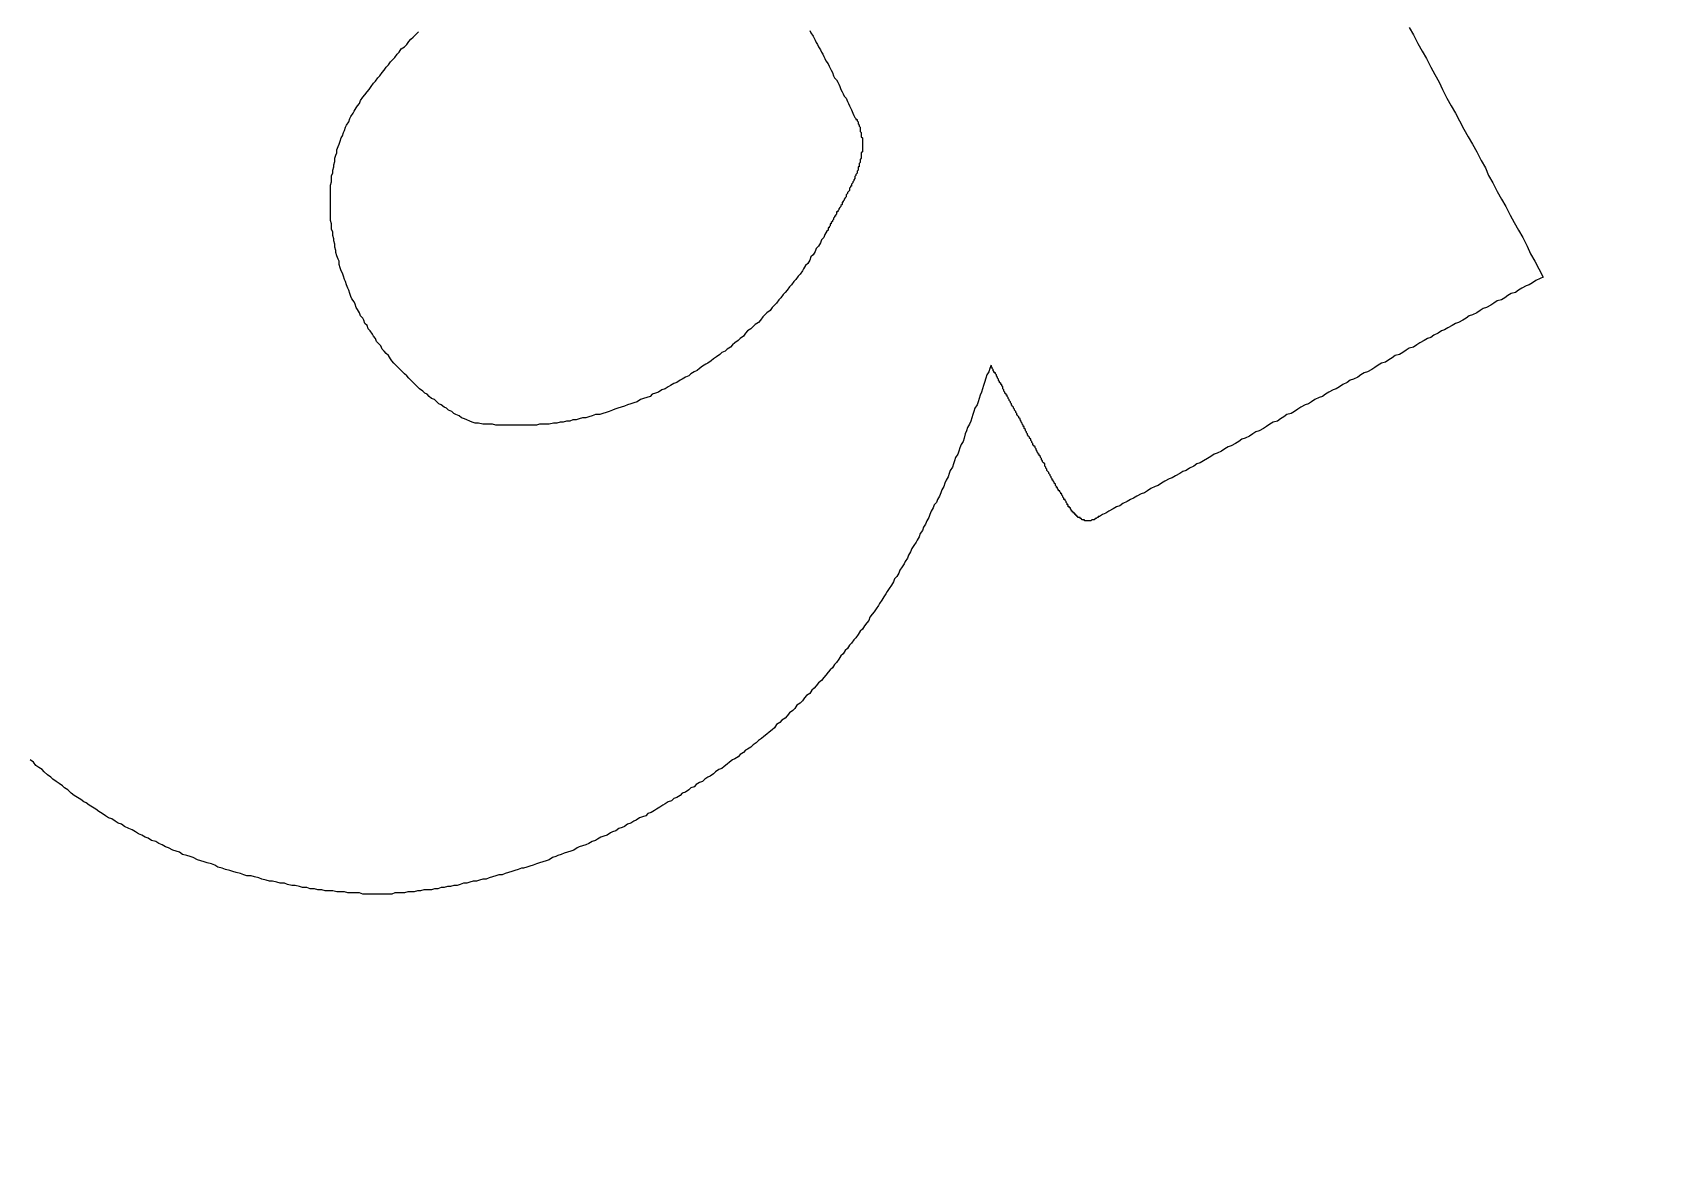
# Model space of a CAD drawing. Extents: x 0 to 712, y 0 to 505.
# Drawn here: x 182.21 to 188.81, y 450.17 to 454.69 of the extents above; entities that cross this region are included whole.
import ezdxf

# ---------------------------------------------------------------- set-up
doc = ezdxf.new("R2010")
doc.units = 0
doc.layers.add('GRAVIRANJE', color=3, linetype='CONTINUOUS')
doc.layers.add('IZREZ', color=7, linetype='CONTINUOUS')

msp = doc.modelspace()

# ---------------------------------------------------------------- linework, layer by layer
at = {"layer": 'GRAVIRANJE'}
for points in [[(187.7998, 454.7124), (187.8172, 454.6819), (187.8347, 454.647), (187.8521, 454.6165), (187.8695, 454.5861), (187.8869, 454.5512), (187.9044, 454.5207), (187.9218, 454.4902), (187.9349, 454.4597), (187.9523, 454.4249), (187.9697, 454.3944), (187.9871, 454.3639), (188.0046, 454.3334), (188.022, 454.2986), (188.0394, 454.2681), (188.0568, 454.2376), (188.0743, 454.2071), (188.0917, 454.1722), (188.1091, 454.1417), (188.1222, 454.1112), (188.1396, 454.0808), (188.157, 454.0459), (188.1744, 454.0154), (188.1919, 453.9849), (188.2093, 453.9501), (188.2267, 453.9196), (188.2441, 453.8891), (188.2616, 453.8586), (188.279, 453.8238), (188.2921, 453.7933), (188.3095, 453.7628), (188.3269, 453.7323), (188.3443, 453.6974), (188.3313, 453.6931), (188.3138, 453.6844), (188.3008, 453.6756), (188.2877, 453.6669), (188.2746, 453.6626), (188.2572, 453.6539), (188.2441, 453.6452), (188.2311, 453.6364), (188.2136, 453.6321), (188.2006, 453.6234), (188.1875, 453.6147), (188.1744, 453.606), (188.157, 453.6016), (188.1439, 453.5929), (188.1309, 453.5842), (188.1135, 453.5755), (188.1004, 453.5711), (188.0873, 453.5624), (188.0743, 453.5537), (188.0568, 453.545), (188.0438, 453.5406), (188.0307, 453.5319), (188.0176, 453.5232), (188.0002, 453.5145), (187.9871, 453.5101), (187.9741, 453.5014), (187.9566, 453.4927), (187.9436, 453.484), (187.9305, 453.4796), (187.9174, 453.4709), (187.9, 453.4622), (187.8869, 453.4535), (187.8739, 453.4491), (187.8608, 453.4404), (187.8434, 453.4317), (187.8303, 453.423), (187.8172, 453.4143), (187.7998, 453.4099), (187.7868, 453.4012), (187.7737, 453.3925), (187.7606, 453.3838), (187.7432, 453.3794), (187.7301, 453.3707), (187.7171, 453.362), (187.704, 453.3533), (187.6866, 453.3489), (187.6735, 453.3402), (187.6604, 453.3315), (187.6474, 453.3228), (187.6299, 453.3141), (187.6169, 453.3097), (187.6038, 453.301), (187.5907, 453.2923), (187.5733, 453.2836), (187.5602, 453.2793), (187.5472, 453.2705), (187.5298, 453.2618), (187.5167, 453.2531), (187.5036, 453.2444), (187.4905, 453.24), (187.4731, 453.2313), (187.4601, 453.2226), (187.447, 453.2139), (187.4339, 453.2096), (187.4165, 453.2008), (187.4034, 453.1921), (187.3904, 453.1834), (187.3773, 453.1791), (187.3599, 453.1704), (187.3468, 453.1616), (187.3337, 453.1529), (187.3207, 453.1442), (187.3032, 453.1399), (187.2902, 453.1311), (187.2771, 453.1224), (187.264, 453.1137), (187.2466, 453.1094), (187.2335, 453.1007), (187.2205, 453.0919), (187.2074, 453.0832), (187.19, 453.0745), (187.1769, 453.0702), (187.1638, 453.0615), (187.1508, 453.0527), (187.1334, 453.044), (187.1203, 453.0397), (187.1072, 453.031), (187.0942, 453.0222), (187.0767, 453.0135), (187.0637, 453.0092), (187.0506, 453.0005), (187.0375, 452.9918), (187.0201, 452.983), (187.007, 452.9787), (186.994, 452.97), (186.9809, 452.9613), (186.9635, 452.9526), (186.9504, 452.9438), (186.9373, 452.9395), (186.9243, 452.9308), (186.9068, 452.9221), (186.8938, 452.9133), (186.8807, 452.909), (186.8676, 452.9003), (186.8502, 452.8916), (186.8371, 452.8829), (186.8241, 452.8785), (186.8067, 452.8698), (186.7936, 452.8611), (186.7805, 452.8524), (186.7675, 452.848), (186.75, 452.8393), (186.737, 452.8306), (186.7239, 452.8219), (186.7108, 452.8175), (186.6934, 452.8088), (186.6803, 452.8001), (186.6673, 452.7957), (186.6542, 452.787), (186.6368, 452.7783), (186.6237, 452.7696), (186.6106, 452.7652), (186.5976, 452.7565), (186.5801, 452.7478), (186.5671, 452.7391), (186.554, 452.7348), (186.5409, 452.726), (186.5366, 452.726), (186.5366, 452.7217), (186.5322, 452.7217), (186.5322, 452.7217), (186.5279, 452.7173), (186.5279, 452.7173), (186.5235, 452.7173), (186.5235, 452.7173), (186.5192, 452.713), (186.5192, 452.713), (186.5192, 452.713), (186.5148, 452.713), (186.5148, 452.713), (186.5104, 452.713), (186.5104, 452.713), (186.5061, 452.7086), (186.5061, 452.7086), (186.5061, 452.7086), (186.5017, 452.7086), (186.5017, 452.7086), (186.4974, 452.7086), (186.4974, 452.7086), (186.4974, 452.7086), (186.493, 452.7086), (186.493, 452.7086), (186.4887, 452.7086), (186.4887, 452.7086), (186.4887, 452.7086), (186.4843, 452.7086), (186.4843, 452.7086), (186.48, 452.7086), (186.48, 452.7086), (186.48, 452.713), (186.4756, 452.713), (186.4756, 452.713), (186.4756, 452.713), (186.4712, 452.713), (186.4712, 452.713), (186.4712, 452.713), (186.4669, 452.7173), (186.4669, 452.7173), (186.4669, 452.7173), (186.4625, 452.7173), (186.4625, 452.7173), (186.4625, 452.7217), (186.4582, 452.7217), (186.4582, 452.7217), (186.4582, 452.7217), (186.4538, 452.7217), (186.4538, 452.726), (186.4538, 452.726), (186.4495, 452.726), (186.4495, 452.7304), (186.4495, 452.7304), (186.4451, 452.7304), (186.4451, 452.7304), (186.4451, 452.7348), (186.4408, 452.7348), (186.4408, 452.7348), (186.4408, 452.7391), (186.4364, 452.7391), (186.4364, 452.7391), (186.4364, 452.7435), (186.4364, 452.7435), (186.432, 452.7435), (186.432, 452.7478), (186.432, 452.7478), (186.4277, 452.7478), (186.4277, 452.7522), (186.4277, 452.7522), (186.4277, 452.7522), (186.4233, 452.7565), (186.4233, 452.7565), (186.4233, 452.7609), (186.4233, 452.7609), (186.419, 452.7609), (186.419, 452.7652), (186.419, 452.7652), (186.4146, 452.7652), (186.4146, 452.7696), (186.4146, 452.7696), (186.4146, 452.774), (186.4103, 452.774), (186.4103, 452.774), (186.4103, 452.7783), (186.4103, 452.7783), (186.4059, 452.7827), (186.4059, 452.7827), (186.4059, 452.7827), (186.4059, 452.787), (186.4059, 452.787), (186.4015, 452.7914), (186.4015, 452.7914), (186.4015, 452.7914), (186.4015, 452.7957), (186.3972, 452.7957), (186.3972, 452.8001), (186.3972, 452.8001), (186.3972, 452.8001), (186.3928, 452.8044), (186.3928, 452.8044), (186.3928, 452.8044), (186.3928, 452.8088), (186.3928, 452.8088), (186.3885, 452.8132), (186.3885, 452.8132), (186.3885, 452.8132), (186.3885, 452.8175), (186.3841, 452.8175), (186.3841, 452.8175), (186.3841, 452.8219), (186.3841, 452.8219), (186.3841, 452.8219), (186.3798, 452.8262), (186.3798, 452.8262), (186.3798, 452.8262), (186.3798, 452.8306), (186.3798, 452.8306), (186.3754, 452.8306), (186.3754, 452.8349), (186.3754, 452.8349), (186.3754, 452.8349), (186.3754, 452.8349), (186.3711, 452.8393), (186.3711, 452.8393), (186.3711, 452.8393), (186.3711, 452.8437), (186.3667, 452.8437), (186.3667, 452.848), (186.3623, 452.8524), (186.3623, 452.8567), (186.358, 452.8611), (186.358, 452.8654), (186.3536, 452.8698), (186.3536, 452.8741), (186.3493, 452.8741), (186.3493, 452.8785), (186.3449, 452.8829), (186.3449, 452.8872), (186.3406, 452.8916), (186.3406, 452.8959), (186.3362, 452.9003), (186.3362, 452.9046), (186.3319, 452.909), (186.3319, 452.909), (186.3275, 452.9133), (186.3275, 452.9177), (186.3231, 452.9221), (186.3231, 452.9264), (186.3188, 452.9308), (186.3188, 452.9351), (186.3188, 452.9395), (186.3144, 452.9438), (186.3144, 452.9438), (186.3101, 452.9482), (186.3101, 452.9526), (186.3057, 452.9569), (186.3057, 452.9613), (186.3014, 452.9656), (186.3014, 452.97), (186.297, 452.9743), (186.297, 452.9787), (186.2926, 452.9787), (186.2926, 452.983), (186.2883, 452.9874), (186.2883, 452.9918), (186.2839, 452.9961), (186.2839, 453.0005), (186.2796, 453.0048), (186.2796, 453.0092), (186.2752, 453.0135), (186.2752, 453.0135), (186.2709, 453.0179), (186.2709, 453.0222), (186.2665, 453.0266), (186.2665, 453.031), (186.2622, 453.0353), (186.2622, 453.0397), (186.2578, 453.044), (186.2578, 453.0484), (186.2534, 453.0527), (186.2534, 453.0527), (186.2491, 453.0571), (186.2491, 453.0615), (186.2447, 453.0658), (186.2447, 453.0702), (186.2404, 453.0745), (186.2404, 453.0789), (186.236, 453.0832), (186.236, 453.0876), (186.236, 453.0919), (186.2317, 453.0919), (186.2317, 453.0963), (186.2273, 453.1007), (186.2273, 453.105), (186.223, 453.1094), (186.223, 453.1137), (186.2186, 453.1181), (186.2186, 453.1224), (186.2142, 453.1268), (186.2142, 453.1311), (186.2099, 453.1355), (186.2099, 453.1355), (186.2055, 453.1399), (186.2055, 453.1442), (186.2012, 453.1486), (186.2012, 453.1529), (186.1968, 453.1573), (186.1968, 453.1616), (186.1925, 453.166), (186.1925, 453.1704), (186.1881, 453.1747), (186.1881, 453.1747), (186.1837, 453.1791), (186.1837, 453.1834), (186.1794, 453.1878), (186.1794, 453.1921), (186.175, 453.1965), (186.175, 453.2008), (186.1707, 453.2052), (186.1707, 453.2096), (186.1663, 453.2139), (186.1663, 453.2183), (186.162, 453.2183), (186.162, 453.2226), (186.1576, 453.227), (186.1576, 453.2313), (186.1533, 453.2357), (186.1533, 453.24), (186.1489, 453.2444), (186.1489, 453.2488), (186.1489, 453.2531), (186.1445, 453.2575), (186.1445, 453.2618), (186.1402, 453.2618), (186.1402, 453.2662), (186.1358, 453.2705), (186.1358, 453.2749), (186.1315, 453.2793), (186.1315, 453.2836), (186.1271, 453.288), (186.1271, 453.2923), (186.1228, 453.2967), (186.1228, 453.301), (186.1184, 453.3054), (186.1184, 453.3097), (186.1141, 453.3097), (186.1141, 453.3141), (186.1097, 453.3185), (186.1097, 453.3228), (186.1053, 453.3272), (186.1053, 453.3315), (186.101, 453.3359), (186.101, 453.3402), (186.0966, 453.3272), (186.0923, 453.3141), (186.0836, 453.301), (186.0792, 453.288), (186.0748, 453.2705), (186.0705, 453.2575), (186.0661, 453.2444), (186.0618, 453.2313), (186.0574, 453.2183), (186.0531, 453.2052), (186.0487, 453.1921), (186.0444, 453.1791), (186.0356, 453.166), (186.0313, 453.1529), (186.0269, 453.1399), (186.0226, 453.1268), (186.0182, 453.1137), (186.0139, 453.1007), (186.0052, 453.0876), (186.0008, 453.0745), (185.9964, 453.0615), (185.9921, 453.044), (185.9877, 453.031), (185.979, 453.0179), (185.9747, 453.0048), (185.9703, 452.9918), (185.9659, 452.9787), (185.9572, 452.9656), (185.9529, 452.9526), (185.9485, 452.9395), (185.9442, 452.9264), (185.9355, 452.9133), (185.9311, 452.9003), (185.9267, 452.8872), (185.918, 452.8741), (185.9137, 452.8611), (185.9093, 452.848), (185.9006, 452.8349), (185.8963, 452.8219), (185.8919, 452.8088), (185.8832, 452.7957), (185.8788, 452.7827), (185.8701, 452.774), (185.8658, 452.7609), (185.857, 452.7478), (185.8527, 452.7348), (185.8483, 452.7217), (185.8396, 452.7086), (185.8353, 452.6955), (185.8266, 452.6825), (185.8222, 452.6694), (185.8135, 452.6563), (185.8091, 452.6433), (185.8004, 452.6302), (185.7961, 452.6215), (185.7874, 452.6084), (185.7786, 452.5954), (185.7743, 452.5823), (185.7656, 452.5692), (185.7612, 452.5562), (185.7525, 452.5431), (185.7481, 452.5344), (185.7394, 452.5213), (185.7307, 452.5082), (185.7264, 452.4952), (185.7177, 452.4821), (185.7089, 452.4734), (185.7046, 452.4603), (185.6959, 452.4473), (185.6872, 452.4342), (185.6785, 452.4211), (185.6741, 452.4124), (185.6654, 452.3993), (185.6567, 452.3863), (185.648, 452.3732), (185.6436, 452.3645), (185.6349, 452.3514), (185.6262, 452.3384), (185.6175, 452.3296), (185.6088, 452.3166), (185.6044, 452.3035), (185.5957, 452.2948), (185.587, 452.2817), (185.5783, 452.2687), (185.5696, 452.2599), (185.5608, 452.2469), (185.5521, 452.2338), (185.5434, 452.2251), (185.5347, 452.212), (185.526, 452.2033), (185.5173, 452.1903), (185.5086, 452.1815), (185.4999, 452.1685), (185.4911, 452.1598), (185.4824, 452.1467), (185.4737, 452.1336), (185.465, 452.1249), (185.4563, 452.1118), (185.4476, 452.1031), (185.4389, 452.0944), (185.4302, 452.0814), (185.4214, 452.0726), (185.4127, 452.0596), (185.3997, 452.0509), (185.391, 452.0378), (185.3822, 452.0291), (185.3735, 452.0204), (185.3648, 452.0073), (185.3518, 451.9986), (185.343, 451.9899), (185.3343, 451.9768), (185.3256, 451.9681), (185.3125, 451.9594), (185.3038, 451.9463), (185.2951, 451.9376), (185.2821, 451.9289), (185.2733, 451.9158), (185.2646, 451.9071), (185.2516, 451.8984), (185.2429, 451.8897), (185.2298, 451.881), (185.2211, 451.8679), (185.2124, 451.8592), (185.1993, 451.8505), (185.1906, 451.8418), (185.1775, 451.8331), (185.1688, 451.8243), (185.1557, 451.8156), (185.147, 451.8069), (185.134, 451.7982), (185.1252, 451.7895), (185.1122, 451.7808), (185.1035, 451.7764), (185.0947, 451.7677), (185.0817, 451.759), (185.073, 451.7503), (185.0599, 451.7416), (185.0512, 451.7372), (185.0381, 451.7285), (185.0294, 451.7198), (185.0163, 451.7111), (185.0076, 451.7024), (184.9946, 451.698), (184.9815, 451.6893), (184.9728, 451.6806), (184.9597, 451.6719), (184.951, 451.6675), (184.9379, 451.6588), (184.9292, 451.6501), (184.9162, 451.6458), (184.9031, 451.637), (184.8944, 451.6283), (184.8813, 451.624), (184.8726, 451.6153), (184.8595, 451.6065), (184.8465, 451.6022), (184.8377, 451.5935), (184.8247, 451.5848), (184.8116, 451.5804), (184.8029, 451.5717), (184.7898, 451.5673), (184.7768, 451.5586), (184.768, 451.5543), (184.755, 451.5456), (184.7419, 451.5369), (184.7332, 451.5325), (184.7201, 451.5238), (184.7071, 451.5194), (184.6984, 451.5107), (184.6853, 451.5064), (184.6722, 451.502), (184.6591, 451.4933), (184.6504, 451.4889), (184.6374, 451.4802), (184.6243, 451.4759), (184.6112, 451.4672), (184.6025, 451.4628), (184.5895, 451.4584), (184.5764, 451.4497), (184.5633, 451.4454), (184.5546, 451.441), (184.5415, 451.4323), (184.5285, 451.428), (184.5154, 451.4236), (184.5023, 451.4149), (184.4936, 451.4105), (184.4806, 451.4062), (184.4675, 451.3975), (184.4544, 451.3931), (184.4413, 451.3887), (184.4283, 451.3844), (184.4196, 451.38), (184.4065, 451.3713), (184.3934, 451.367), (184.3804, 451.3626), (184.3673, 451.3583), (184.3542, 451.3539), (184.3412, 451.3495), (184.3324, 451.3452), (184.3194, 451.3408), (184.3063, 451.3321), (184.2932, 451.3278), (184.2802, 451.3234), (184.2671, 451.3191), (184.254, 451.3147), (184.241, 451.3103), (184.2279, 451.306), (184.2148, 451.3016), (184.2018, 451.2973), (184.1931, 451.2973), (184.18, 451.2929), (184.1669, 451.2886), (184.1539, 451.2842), (184.1408, 451.2798), (184.1277, 451.2755), (184.1146, 451.2711), (184.1016, 451.2711), (184.0885, 451.2668), (184.0754, 451.2624), (184.0624, 451.2581), (184.0493, 451.2537), (184.0362, 451.2537), (184.0232, 451.2494), (184.0101, 451.245), (183.997, 451.245), (183.984, 451.2406), (183.9709, 451.2363), (183.9578, 451.2363), (183.9448, 451.2319), (183.9317, 451.2276), (183.9186, 451.2276), (183.9056, 451.2232), (183.8925, 451.2232), (183.8794, 451.2189), (183.8664, 451.2189), (183.8533, 451.2145), (183.8402, 451.2145), (183.8272, 451.2102), (183.8141, 451.2102), (183.7967, 451.2102), (183.7836, 451.2058), (183.7705, 451.2058), (183.7575, 451.2014), (183.7444, 451.2014), (183.7313, 451.2014), (183.7183, 451.1971), (183.7052, 451.1971), (183.6921, 451.1971), (183.679, 451.1971), (183.666, 451.1927), (183.6529, 451.1927), (183.6355, 451.1927), (183.6224, 451.1927), (183.6094, 451.1927), (183.5963, 451.1927), (183.5789, 451.1927), (183.5658, 451.1927), (183.5484, 451.1927), (183.5353, 451.1971), (183.5179, 451.1971), (183.5048, 451.1971), (183.4874, 451.1971), (183.4743, 451.2014), (183.4569, 451.2014), (183.4438, 451.2014), (183.4264, 451.2058), (183.4133, 451.2058), (183.3959, 451.2058), (183.3828, 451.2102), (183.3654, 451.2102), (183.3523, 451.2145), (183.3349, 451.2145), (183.3219, 451.2189), (183.3044, 451.2189), (183.2914, 451.2232), (183.2739, 451.2276), (183.2609, 451.2276), (183.2434, 451.2319), (183.2304, 451.2363), (183.213, 451.2363), (183.1999, 451.2406), (183.1825, 451.245), (183.1694, 451.245), (183.1563, 451.2494), (183.1389, 451.2537), (183.1258, 451.2581), (183.1084, 451.2624), (183.0953, 451.2668), (183.0779, 451.2668), (183.0649, 451.2711), (183.0518, 451.2755), (183.0344, 451.2798), (183.0213, 451.2842), (183.0082, 451.2886), (182.9908, 451.2929), (182.9777, 451.2973), (182.9603, 451.3016), (182.9472, 451.3103), (182.9342, 451.3147), (182.9167, 451.3191), (182.9037, 451.3234), (182.8906, 451.3278), (182.8775, 451.3321), (182.8601, 451.3408), (182.8471, 451.3452), (182.834, 451.3495), (182.8166, 451.3539), (182.8035, 451.3626), (182.7904, 451.367), (182.7774, 451.3713), (182.7599, 451.38), (182.7469, 451.3844), (182.7338, 451.3931), (182.7207, 451.3975), (182.7077, 451.4062), (182.6902, 451.4105), (182.6772, 451.4192), (182.6641, 451.4236), (182.651, 451.4323), (182.638, 451.4367), (182.6249, 451.4454), (182.6118, 451.4541), (182.5988, 451.4584), (182.5813, 451.4672), (182.5683, 451.4759), (182.5552, 451.4802), (182.5421, 451.4889), (182.5291, 451.4976), (182.516, 451.502), (182.5029, 451.5107), (182.4899, 451.5194), (182.4768, 451.5281), (182.4637, 451.5369), (182.4507, 451.5456), (182.4376, 451.5543), (182.4245, 451.563), (182.4158, 451.5673), (182.4027, 451.5761), (182.3897, 451.5848), (182.3766, 451.5935), (182.3635, 451.6022), (182.3505, 451.6153), (182.3374, 451.624), (182.3287, 451.6327), (182.3156, 451.6414), (182.3026, 451.6501), (182.2895, 451.6588), (182.2808, 451.6675), (182.2677, 451.6762), (182.2546, 451.6893), (182.2459, 451.698), (182.2329, 451.7067), (182.2198, 451.7154), (182.2111, 451.7285), (182.198, 451.7372)], [(185.3648, 454.6993), (185.3692, 454.6906), (185.3779, 454.6775), (185.3822, 454.6688), (185.3866, 454.6601), (185.391, 454.6514), (185.3953, 454.6427), (185.3997, 454.634), (185.4084, 454.6209), (185.4127, 454.6122), (185.4171, 454.6035), (185.4214, 454.5948), (185.4258, 454.5861), (185.4302, 454.5773), (185.4389, 454.5643), (185.4432, 454.5556), (185.4476, 454.5468), (185.4519, 454.5381), (185.4563, 454.5294), (185.4607, 454.5164), (185.465, 454.5076), (185.4737, 454.4989), (185.4781, 454.4902), (185.4824, 454.4815), (185.4868, 454.4728), (185.4911, 454.4597), (185.4955, 454.451), (185.4999, 454.4423), (185.5042, 454.4336), (185.5129, 454.4249), (185.5173, 454.4118), (185.5216, 454.4031), (185.526, 454.3944), (185.5303, 454.3857), (185.5347, 454.377), (185.5391, 454.3639), (185.5434, 454.3552), (185.5478, 454.3465), (185.5521, 454.3421), (185.5521, 454.3378), (185.5565, 454.3378), (185.5565, 454.3334), (185.5608, 454.329), (185.5608, 454.3247), (185.5608, 454.3203), (185.5652, 454.316), (185.5652, 454.3116), (185.5652, 454.3116), (185.5696, 454.3073), (185.5696, 454.3029), (185.5696, 454.2986), (185.5696, 454.2942), (185.5696, 454.2898), (185.5739, 454.2855), (185.5739, 454.2855), (185.5739, 454.2811), (185.5739, 454.2768), (185.5739, 454.2724), (185.5739, 454.2681), (185.5783, 454.2637), (185.5783, 454.2594), (185.5783, 454.255), (185.5783, 454.255), (185.5783, 454.2506), (185.5783, 454.2463), (185.5783, 454.2419), (185.5783, 454.2376), (185.5783, 454.2332), (185.5783, 454.2289), (185.5783, 454.2289), (185.5783, 454.2245), (185.5783, 454.2201), (185.5783, 454.2158), (185.5783, 454.2114), (185.5783, 454.2071), (185.5739, 454.2027), (185.5739, 454.1984), (185.5739, 454.1984), (185.5739, 454.194), (185.5739, 454.1897), (185.5739, 454.1853), (185.5739, 454.1809), (185.5696, 454.1766), (185.5696, 454.1722), (185.5696, 454.1722), (185.5696, 454.1679), (185.5696, 454.1635), (185.5652, 454.1592), (185.5652, 454.1548), (185.5652, 454.1505), (185.5652, 454.1461), (185.5608, 454.1461), (185.5608, 454.1417), (185.5608, 454.1374), (185.5608, 454.133), (185.5565, 454.1287), (185.5565, 454.1243), (185.5565, 454.12), (185.5521, 454.1156), (185.5521, 454.1156), (185.5521, 454.1112), (185.5478, 454.1069), (185.5478, 454.1025), (185.5478, 454.0982), (185.5434, 454.0938), (185.5434, 454.0938), (185.5434, 454.0895), (185.5391, 454.0851), (185.5391, 454.0808), (185.5347, 454.0764), (185.5347, 454.072), (185.5347, 454.0677), (185.5303, 454.0677), (185.5303, 454.0633), (185.526, 454.059), (185.526, 454.0546), (185.526, 454.0503), (185.5216, 454.0459), (185.5216, 454.0459), (185.5173, 454.0416), (185.5173, 454.0372), (185.5129, 454.0328), (185.5129, 454.0285), (185.5129, 454.0241), (185.5086, 454.0198), (185.5086, 454.0198), (185.5042, 454.0154), (185.5042, 454.0111), (185.4999, 454.0067), (185.4999, 454.0023), (185.4955, 454.0023), (185.4955, 453.998), (185.4955, 453.9936), (185.4911, 453.9893), (185.4911, 453.9849), (185.4868, 453.9806), (185.4868, 453.9806), (185.4824, 453.9762), (185.4824, 453.9719), (185.4781, 453.9675), (185.4781, 453.9631), (185.4737, 453.9631), (185.4737, 453.9588), (185.4737, 453.9544), (185.4694, 453.9501), (185.4694, 453.9457), (185.465, 453.9457), (185.465, 453.9414), (185.4607, 453.937), (185.4607, 453.9327), (185.4563, 453.9283), (185.4563, 453.9283), (185.4563, 453.9239), (185.4519, 453.9196), (185.4519, 453.9152), (185.4476, 453.9152), (185.4476, 453.9109), (185.4476, 453.9065), (185.4432, 453.9022), (185.4432, 453.8978), (185.4389, 453.8978), (185.4389, 453.8934), (185.4389, 453.8891), (185.4345, 453.8847), (185.4345, 453.8847), (185.4258, 453.8717), (185.4214, 453.8586), (185.4127, 453.8499), (185.4084, 453.8368), (185.3997, 453.8238), (185.391, 453.815), (185.3866, 453.802), (185.3779, 453.7889), (185.3692, 453.7802), (185.3648, 453.7671), (185.3561, 453.7541), (185.3474, 453.7453), (185.3387, 453.7323), (185.3343, 453.7236), (185.3256, 453.7105), (185.3169, 453.7018), (185.3082, 453.6887), (185.2995, 453.68), (185.2908, 453.6669), (185.2821, 453.6582), (185.2733, 453.6452), (185.2646, 453.6364), (185.2559, 453.6277), (185.2472, 453.6147), (185.2385, 453.606), (185.2298, 453.5929), (185.2211, 453.5842), (185.2124, 453.5755), (185.2036, 453.5624), (185.1906, 453.5537), (185.1819, 453.545), (185.1732, 453.5363), (185.1644, 453.5232), (185.1557, 453.5145), (185.1427, 453.5058), (185.134, 453.4971), (185.1252, 453.4883), (185.1122, 453.4796), (185.1035, 453.4709), (185.0947, 453.4578), (185.0817, 453.4491), (185.073, 453.4404), (185.0599, 453.4317), (185.0512, 453.423), (185.0425, 453.4143), (185.0294, 453.4056), (185.0207, 453.3969), (185.0076, 453.3925), (184.9989, 453.3838), (184.9858, 453.3751), (184.9728, 453.3664), (184.9641, 453.3577), (184.951, 453.3489), (184.9423, 453.3446), (184.9292, 453.3359), (184.9162, 453.3272), (184.9074, 453.3185), (184.8944, 453.3141), (184.8813, 453.3054), (184.8726, 453.2967), (184.8595, 453.2923), (184.8465, 453.2836), (184.8377, 453.2793), (184.8247, 453.2705), (184.8116, 453.2662), (184.7985, 453.2575), (184.7898, 453.2531), (184.7768, 453.2444), (184.7637, 453.24), (184.7506, 453.2313), (184.7376, 453.227), (184.7245, 453.2226), (184.7158, 453.2139), (184.7027, 453.2096), (184.6896, 453.2052), (184.6766, 453.2008), (184.6635, 453.1921), (184.6504, 453.1878), (184.6374, 453.1834), (184.6243, 453.1791), (184.6112, 453.1747), (184.5982, 453.1704), (184.5851, 453.166), (184.572, 453.1616), (184.5633, 453.1573), (184.5502, 453.1529), (184.5372, 453.1486), (184.5241, 453.1442), (184.511, 453.1399), (184.4936, 453.1399), (184.4806, 453.1355), (184.4675, 453.1311), (184.4544, 453.1268), (184.4413, 453.1268), (184.4283, 453.1224), (184.4152, 453.1181), (184.4021, 453.1181), (184.3891, 453.1137), (184.376, 453.1137), (184.3629, 453.1094), (184.3499, 453.1094), (184.3368, 453.105), (184.3237, 453.105), (184.3063, 453.1007), (184.2932, 453.1007), (184.2802, 453.1007), (184.2671, 453.1007), (184.254, 453.0963), (184.241, 453.0963), (184.2279, 453.0963), (184.2148, 453.0963), (184.1974, 453.0963), (184.1843, 453.0963), (184.1713, 453.0963), (184.1582, 453.0963), (184.1451, 453.0963), (184.1321, 453.0963), (184.119, 453.0963), (184.1016, 453.0963), (184.0885, 453.0963), (184.0754, 453.1007), (184.0624, 453.1007), (184.0493, 453.1007), (184.0362, 453.1007), (184.0188, 453.105), (184.0057, 453.105), (183.9927, 453.1094), (183.984, 453.1137), (183.9709, 453.1181), (183.9622, 453.1224), (183.9491, 453.1268), (183.9404, 453.1355), (183.9273, 453.1399), (183.9186, 453.1442), (183.9099, 453.1529), (183.8968, 453.1573), (183.8881, 453.166), (183.8794, 453.1704), (183.8664, 453.1791), (183.8576, 453.1834), (183.8489, 453.1921), (183.8402, 453.2008), (183.8272, 453.2052), (183.8184, 453.2139), (183.8097, 453.2226), (183.801, 453.227), (183.7923, 453.2357), (183.7792, 453.2444), (183.7705, 453.2531), (183.7618, 453.2618), (183.7531, 453.2705), (183.7444, 453.2793), (183.7357, 453.288), (183.727, 453.2967), (183.7183, 453.3054), (183.7095, 453.3141), (183.7008, 453.3228), (183.6921, 453.3315), (183.6834, 453.3402), (183.6747, 453.3489), (183.666, 453.3577), (183.6616, 453.3664), (183.6529, 453.3794), (183.6442, 453.3882), (183.6355, 453.3969), (183.6268, 453.4056), (183.6224, 453.4186), (183.6137, 453.4274), (183.605, 453.4361), (183.6006, 453.4491), (183.5919, 453.4578), (183.5876, 453.4666), (183.5789, 453.4796), (183.5701, 453.4883), (183.5658, 453.5014), (183.5571, 453.5101), (183.5527, 453.5232), (183.5484, 453.5319), (183.5397, 453.5406), (183.5353, 453.5537), (183.5266, 453.5667), (183.5222, 453.5755), (183.5179, 453.5885), (183.5135, 453.5972), (183.5048, 453.6103), (183.5005, 453.619), (183.4961, 453.6321), (183.4917, 453.6452), (183.4874, 453.6539), (183.483, 453.6669), (183.4787, 453.68), (183.4743, 453.6887), (183.47, 453.7018), (183.4656, 453.7149), (183.4612, 453.7236), (183.4569, 453.7366), (183.4525, 453.7497), (183.4525, 453.7628), (183.4482, 453.7715), (183.4438, 453.7845), (183.4395, 453.7976), (183.4395, 453.8063), (183.4351, 453.8194), (183.4351, 453.8325), (183.4308, 453.8455), (183.4308, 453.8542), (183.4264, 453.8673), (183.4264, 453.8804), (183.422, 453.8934), (183.422, 453.9065), (183.422, 453.9152), (183.4177, 453.9283), (183.4177, 453.9414), (183.4177, 453.9544), (183.4177, 453.9631), (183.4177, 453.9762), (183.4177, 453.9893), (183.4177, 454.0023), (183.4177, 454.0154), (183.4177, 454.0241), (183.4177, 454.0372), (183.4177, 454.0503), (183.4177, 454.0633), (183.4177, 454.072), (183.422, 454.0851), (183.422, 454.0982), (183.422, 454.1112), (183.4264, 454.12), (183.4264, 454.133), (183.4308, 454.1461), (183.4308, 454.1548), (183.4351, 454.1679), (183.4351, 454.1809), (183.4395, 454.194), (183.4438, 454.2027), (183.4438, 454.2158), (183.4482, 454.2289), (183.4525, 454.2376), (183.4569, 454.2506), (183.4612, 454.2637), (183.4656, 454.2724), (183.47, 454.2855), (183.4743, 454.2942), (183.4787, 454.3073), (183.483, 454.316), (183.4917, 454.329), (183.4961, 454.3421), (183.5005, 454.3508), (183.5092, 454.3639), (183.5135, 454.3726), (183.5222, 454.3857), (183.5266, 454.3944), (183.5353, 454.4031), (183.5397, 454.4162), (183.5484, 454.4292), (183.5571, 454.4379), (183.5658, 454.451), (183.5745, 454.4597), (183.5832, 454.4728), (183.5919, 454.4859), (183.6006, 454.4946), (183.6094, 454.5076), (183.6181, 454.5164), (183.6268, 454.5294), (183.6355, 454.5381), (183.6442, 454.5512), (183.6529, 454.5599), (183.6616, 454.573), (183.6703, 454.5817), (183.679, 454.5904), (183.6878, 454.6035), (183.6965, 454.6122), (183.7052, 454.6253), (183.7183, 454.634), (183.727, 454.6427), (183.7357, 454.6557), (183.7444, 454.6645), (183.7531, 454.6732), (183.7662, 454.6862), (183.7749, 454.695)]]:
    msp.add_lwpolyline(points, dxfattribs=at)
at = {"layer": 'IZREZ'}
msp.add_open_spline([(354.5236, 83.816), (356.5535, 83.8994), (358.5834, 83.9828), (360.6133, 84.0662), (360.6133, 87.4166), (360.6133, 90.7671), (360.6133, 94.1175), (358.5834, 94.2009), (356.5535, 94.2842), (354.5236, 94.3676), (354.5236, 100.3256), (354.5236, 106.2835), (354.5236, 112.2415), (354.5236, 112.3854), (354.5236, 112.5293), (354.5236, 112.6733), (352.1841, 112.6733), (349.8446, 112.6733), (347.5051, 112.6733), (347.5051, 112.2296), (347.5051, 111.7859), (347.5051, 111.3422), (346.7718, 111.3422), (346.0385, 111.3422), (345.3052, 111.3422), (345.3052, 111.8087), (345.3052, 112.2752), (345.3052, 112.7417), (344.8243, 112.7417), (344.3433, 112.7417), (343.8624, 112.7417), (343.8624, 113.6666), (343.8624, 114.5914), (343.8624, 115.5163), (344.3433, 115.5163), (344.8243, 115.5163), (345.3052, 115.5163), (345.3052, 115.983), (345.3052, 116.4498), (345.3052, 116.9165), (346.0385, 116.9165), (346.7718, 116.9165), (347.5051, 116.9165), (347.5051, 116.4498), (347.5051, 115.983), (347.5051, 115.5163), (349.8446, 115.5163), (352.1841, 115.5163), (354.5236, 115.5163), (354.5236, 115.6831), (354.5236, 115.8498), (354.5236, 116.0166), (354.5236, 121.9467), (354.5236, 127.8769), (354.5236, 133.8071), (356.5535, 133.8905), (358.5834, 133.9739), (360.6133, 134.0572), (360.6133, 137.4109), (360.6133, 140.7645), (360.6133, 144.1181), (358.5834, 144.2015), (356.5535, 144.2849), (354.5236, 144.3682), (354.5236, 168.0914), (354.5236, 191.8145), (354.5236, 215.5376), (356.5535, 215.621), (358.5834, 215.7044), (360.6133, 215.7878), (360.6133, 219.1333), (360.6133, 222.4788), (360.6133, 225.8243), (358.5834, 225.9077), (356.5535, 225.991), (354.5236, 226.0744), (354.5236, 232.0128), (354.5236, 237.9512), (354.5236, 243.8897), (354.5236, 244.0562), (354.5236, 244.2227), (354.5236, 244.3892), (352.1841, 244.3892), (349.8446, 244.3892), (347.5051, 244.3892), (347.5051, 243.9227), (347.5051, 243.4562), (347.5051, 242.9897), (346.7718, 242.9897), (346.0385, 242.9897), (345.3052, 242.9897), (345.3052, 243.4562), (345.3052, 243.9227), (345.3052, 244.3892), (344.8243, 244.3892), (344.3433, 244.3892), (343.8624, 244.3892), (343.8624, 245.3445), (343.8624, 246.2998), (343.8624, 247.2552), (344.3433, 247.2552), (344.8243, 247.2552), (345.3052, 247.2552), (345.3052, 247.7218), (345.3052, 248.1884), (345.3052, 248.655), (346.0385, 248.655), (346.7718, 248.655), (347.5051, 248.655), (347.5051, 248.1884), (347.5051, 247.7218), (347.5051, 247.2552), (349.8446, 247.2552), (352.1841, 247.2552), (354.5236, 247.2552), (354.5236, 247.422), (354.5236, 247.5889), (354.5236, 247.7558), (354.5236, 253.685), (354.5236, 259.6143), (354.5236, 265.5435), (356.5535, 265.6269), (358.5834, 265.7103), (360.6133, 265.7936), (360.6133, 269.1426), (360.6133, 272.4915), (360.6133, 275.8404), (358.5834, 275.9238), (356.5535, 276.0072), (354.5236, 276.0905), (354.5236, 300.63), (354.5236, 325.1694), (354.5236, 349.7089), (356.5535, 349.7923), (358.5834, 349.8756), (360.6133, 349.959), (360.6133, 353.3203), (360.6133, 356.6815), (360.6133, 360.0428), (358.5834, 360.1262), (356.5535, 360.2096), (354.5236, 360.2929), (354.5236, 366.2142), (354.5236, 372.1354), (354.5236, 378.0567), (354.5236, 378.2231), (354.5236, 378.3895), (354.5236, 378.5559), (352.1841, 378.5559), (349.8446, 378.5559), (347.5051, 378.5559), (347.5051, 378.0894), (347.5051, 377.6229), (347.5051, 377.1564), (346.7718, 377.1564), (346.0385, 377.1564), (345.3052, 377.1564), (345.3052, 377.6229), (345.3052, 378.0894), (345.3052, 378.5559), (344.8243, 378.5559), (344.3433, 378.5559), (343.8624, 378.5559), (343.8624, 379.5101), (343.8624, 380.4644), (343.8624, 381.4187), (344.3433, 381.4187), (344.8243, 381.4187), (345.3052, 381.4187), (345.3052, 381.8854), (345.3052, 382.3521), (345.3052, 382.8188), (346.0385, 382.8188), (346.7718, 382.8188), (347.5051, 382.8188), (347.5051, 382.3521), (347.5051, 381.8854), (347.5051, 381.4187), (349.8446, 381.4187), (352.1841, 381.4187), (354.5236, 381.4187), (354.5236, 381.5854), (354.5236, 381.7522), (354.5236, 381.9189), (354.5236, 387.8542), (354.5236, 393.7894), (354.5236, 399.7247), (356.5535, 399.808), (358.5834, 399.8914), (360.6133, 399.9748), (360.6133, 403.3204), (360.6133, 406.666), (360.6133, 410.0117), (358.5834, 410.095), (356.5535, 410.1784), (354.5236, 410.2618), (354.5236, 437.6284), (354.5236, 464.9951), (354.5236, 492.3617), (346.9028, 492.3617), (339.282, 492.3617), (331.6612, 492.3617), (329.7156, 492.3617), (327.1001, 493.5777), (325.8488, 495.065), (324.561, 496.5963), (323.2733, 498.1276), (321.9855, 499.6589), (320.7349, 501.1452), (318.1194, 502.3622), (316.1728, 502.3622), (232.9236, 502.3622), (149.6744, 502.3622), (66.4252, 502.3622), (64.4785, 502.3622), (61.8638, 501.1452), (60.6132, 499.6589), (59.3254, 498.1276), (58.0377, 496.5963), (56.7499, 495.065), (55.4979, 493.5777), (52.8824, 492.3617), (50.9372, 492.3617), (43.3707, 492.3617), (35.8042, 492.3617), (28.2377, 492.3617), (28.2377, 469.0284), (28.2377, 445.695), (28.2377, 422.3617), (28.2377, 418.3284), (28.2377, 414.2951), (28.2377, 410.2618), (26.2078, 410.1784), (24.1779, 410.095), (22.148, 410.0117), (22.148, 406.666), (22.148, 403.3204), (22.148, 399.9748), (24.1779, 399.8914), (26.2078, 399.808), (28.2377, 399.7247), (28.2377, 393.7894), (28.2377, 387.8542), (28.2377, 381.9189), (28.2377, 381.7522), (28.2377, 381.5854), (28.2377, 381.4187), (30.5771, 381.4187), (32.9165, 381.4187), (35.2558, 381.4187), (35.2558, 381.8854), (35.2558, 382.3521), (35.2558, 382.8188), (35.9893, 382.8188), (36.7227, 382.8188), (37.4561, 382.8188), (37.4561, 382.3521), (37.4561, 381.8854), (37.4561, 381.4187), (37.937, 381.4187), (38.4178, 381.4187), (38.8986, 381.4187), (38.8986, 380.4644), (38.8986, 379.5101), (38.8986, 378.5559), (38.4178, 378.5559), (37.937, 378.5559), (37.4561, 378.5559), (37.4561, 378.0894), (37.4561, 377.6229), (37.4561, 377.1564), (36.7227, 377.1564), (35.9893, 377.1564), (35.2558, 377.1564), (35.2558, 377.6229), (35.2558, 378.0894), (35.2558, 378.5559), (32.9165, 378.5559), (30.5771, 378.5559), (28.2377, 378.5559), (28.2377, 378.3895), (28.2377, 378.2231), (28.2377, 378.0567), (28.2377, 372.1354), (28.2377, 366.2142), (28.2377, 360.2929), (26.2078, 360.2096), (24.1779, 360.1262), (22.148, 360.0428), (22.148, 356.6815), (22.148, 353.3203), (22.148, 349.959), (24.1779, 349.8756), (26.2078, 349.7923), (28.2377, 349.7089), (28.2377, 325.1694), (28.2377, 300.63), (28.2377, 276.0905), (26.2078, 276.0072), (24.1779, 275.9238), (22.148, 275.8404), (22.148, 272.4915), (22.148, 269.1426), (22.148, 265.7936), (24.1779, 265.7103), (26.2078, 265.6269), (28.2377, 265.5435), (28.2377, 259.6143), (28.2377, 253.685), (28.2377, 247.7558), (28.2377, 247.5889), (28.2377, 247.422), (28.2377, 247.2552), (30.5771, 247.2552), (32.9165, 247.2552), (35.2558, 247.2552), (35.2558, 247.7218), (35.2558, 248.1884), (35.2558, 248.655), (35.9893, 248.655), (36.7227, 248.655), (37.4561, 248.655), (37.4561, 248.1884), (37.4561, 247.7218), (37.4561, 247.2552), (37.937, 247.2552), (38.4178, 247.2552), (38.8986, 247.2552), (38.8986, 246.2998), (38.8986, 245.3445), (38.8986, 244.3892), (38.4178, 244.3892), (37.937, 244.3892), (37.4561, 244.3892), (37.4561, 243.9227), (37.4561, 243.4562), (37.4561, 242.9897), (36.7227, 242.9897), (35.9893, 242.9897), (35.2558, 242.9897), (35.2558, 243.4562), (35.2558, 243.9227), (35.2558, 244.3892), (32.9165, 244.3892), (30.5771, 244.3892), (28.2377, 244.3892), (28.2377, 244.2227), (28.2377, 244.0562), (28.2377, 243.8897), (28.2377, 237.9512), (28.2377, 232.0128), (28.2377, 226.0744), (26.2078, 225.991), (24.1779, 225.9077), (22.148, 225.8243), (22.148, 222.4787), (22.148, 219.133), (22.148, 215.7874), (24.1779, 215.704), (26.2078, 215.6206), (28.2377, 215.5373), (28.2377, 191.8142), (28.2377, 168.0912), (28.2377, 144.3682), (26.2078, 144.2849), (24.1779, 144.2015), (22.148, 144.1181), (22.148, 140.7646), (22.148, 137.4111), (22.148, 134.0576), (24.1779, 133.9742), (26.2078, 133.8908), (28.2377, 133.8075), (28.2377, 127.8773), (28.2377, 121.9471), (28.2377, 116.0169), (28.2377, 115.8501), (28.2377, 115.6834), (28.2377, 115.5167), (30.5771, 115.5167), (32.9165, 115.5167), (35.2558, 115.5167), (35.2558, 115.9834), (35.2558, 116.4501), (35.2558, 116.9168), (35.9893, 116.9168), (36.7227, 116.9168), (37.4561, 116.9168), (37.4561, 116.4501), (37.4561, 115.9834), (37.4561, 115.5167), (37.937, 115.5167), (38.4178, 115.5167), (38.8986, 115.5167), (38.8986, 114.5917), (38.8986, 113.6667), (38.8986, 112.7417), (38.4178, 112.7417), (37.937, 112.7417), (37.4561, 112.7417), (37.4561, 112.2752), (37.4561, 111.8087), (37.4561, 111.3422), (36.7227, 111.3422), (35.9893, 111.3422), (35.2558, 111.3422), (35.2558, 111.786), (35.2558, 112.2298), (35.2558, 112.6736), (32.9165, 112.6736), (30.5771, 112.6736), (28.2377, 112.6736), (28.2377, 112.5297), (28.2377, 112.3857), (28.2377, 112.2418), (28.2377, 106.2837), (28.2377, 100.3257), (28.2377, 94.3676), (26.2078, 94.2842), (24.1779, 94.2009), (22.148, 94.1175), (22.148, 90.7671), (22.148, 87.4166), (22.148, 84.0662), (24.1779, 83.9828), (26.2078, 83.8994), (28.2377, 83.816), (28.2377, 70.6487), (28.2377, 57.4814), (28.2377, 44.3141), (28.2377, 42.6659), (28.2377, 41.0178), (28.2377, 39.3696)], degree=3, knots=[0, 0, 0, 0, 1, 1, 1, 2, 2, 2, 3, 3, 3, 4, 4, 4, 5, 5, 5, 6, 6, 6, 7, 7, 7, 8, 8, 8, 9, 9, 9, 10, 10, 10, 11, 11, 11, 12, 12, 12, 13, 13, 13, 14, 14, 14, 15, 15, 15, 16, 16, 16, 17, 17, 17, 18, 18, 18, 19, 19, 19, 20, 20, 20, 21, 21, 21, 22, 22, 22, 23, 23, 23, 24, 24, 24, 25, 25, 25, 26, 26, 26, 27, 27, 27, 28, 28, 28, 29, 29, 29, 30, 30, 30, 31, 31, 31, 32, 32, 32, 33, 33, 33, 34, 34, 34, 35, 35, 35, 36, 36, 36, 37, 37, 37, 38, 38, 38, 39, 39, 39, 40, 40, 40, 41, 41, 41, 42, 42, 42, 43, 43, 43, 44, 44, 44, 45, 45, 45, 46, 46, 46, 47, 47, 47, 48, 48, 48, 49, 49, 49, 50, 50, 50, 51, 51, 51, 52, 52, 52, 53, 53, 53, 54, 54, 54, 55, 55, 55, 56, 56, 56, 57, 57, 57, 58, 58, 58, 59, 59, 59, 60, 60, 60, 61, 61, 61, 62, 62, 62, 63, 63, 63, 64, 64, 64, 65, 65, 65, 66, 66, 66, 67, 67, 67, 68, 68, 68, 69, 69, 69, 70, 70, 70, 71, 71, 71, 72, 72, 72, 73, 73, 73, 74, 74, 74, 75, 75, 75, 76, 76, 76, 77, 77, 77, 78, 78, 78, 79, 79, 79, 80, 80, 80, 81, 81, 81, 82, 82, 82, 83, 83, 83, 84, 84, 84, 85, 85, 85, 86, 86, 86, 87, 87, 87, 88, 88, 88, 89, 89, 89, 90, 90, 90, 91, 91, 91, 92, 92, 92, 93, 93, 93, 94, 94, 94, 95, 95, 95, 96, 96, 96, 97, 97, 97, 98, 98, 98, 99, 99, 99, 100, 100, 100, 101, 101, 101, 102, 102, 102, 103, 103, 103, 104, 104, 104, 105, 105, 105, 106, 106, 106, 107, 107, 107, 108, 108, 108, 109, 109, 109, 110, 110, 110, 111, 111, 111, 112, 112, 112, 113, 113, 113, 114, 114, 114, 115, 115, 115, 116, 116, 116, 117, 117, 117, 118, 118, 118, 119, 119, 119, 120, 120, 120, 121, 121, 121, 122, 122, 122, 123, 123, 123, 124, 124, 124, 125, 125, 125, 126, 126, 126, 127, 127, 127, 128, 128, 128, 129, 129, 129, 130, 130, 130, 131, 131, 131, 132, 132, 132, 133, 133, 133, 134, 134, 134, 135, 135, 135, 136, 136, 136, 137, 137, 137, 138, 138, 138, 139, 139, 139, 140, 140, 140, 141, 141, 141, 142, 142, 142, 143, 143, 143, 143.247224, 143.247224, 143.247224, 143.247224], dxfattribs=at)

doc.saveas('drawing.dxf')
